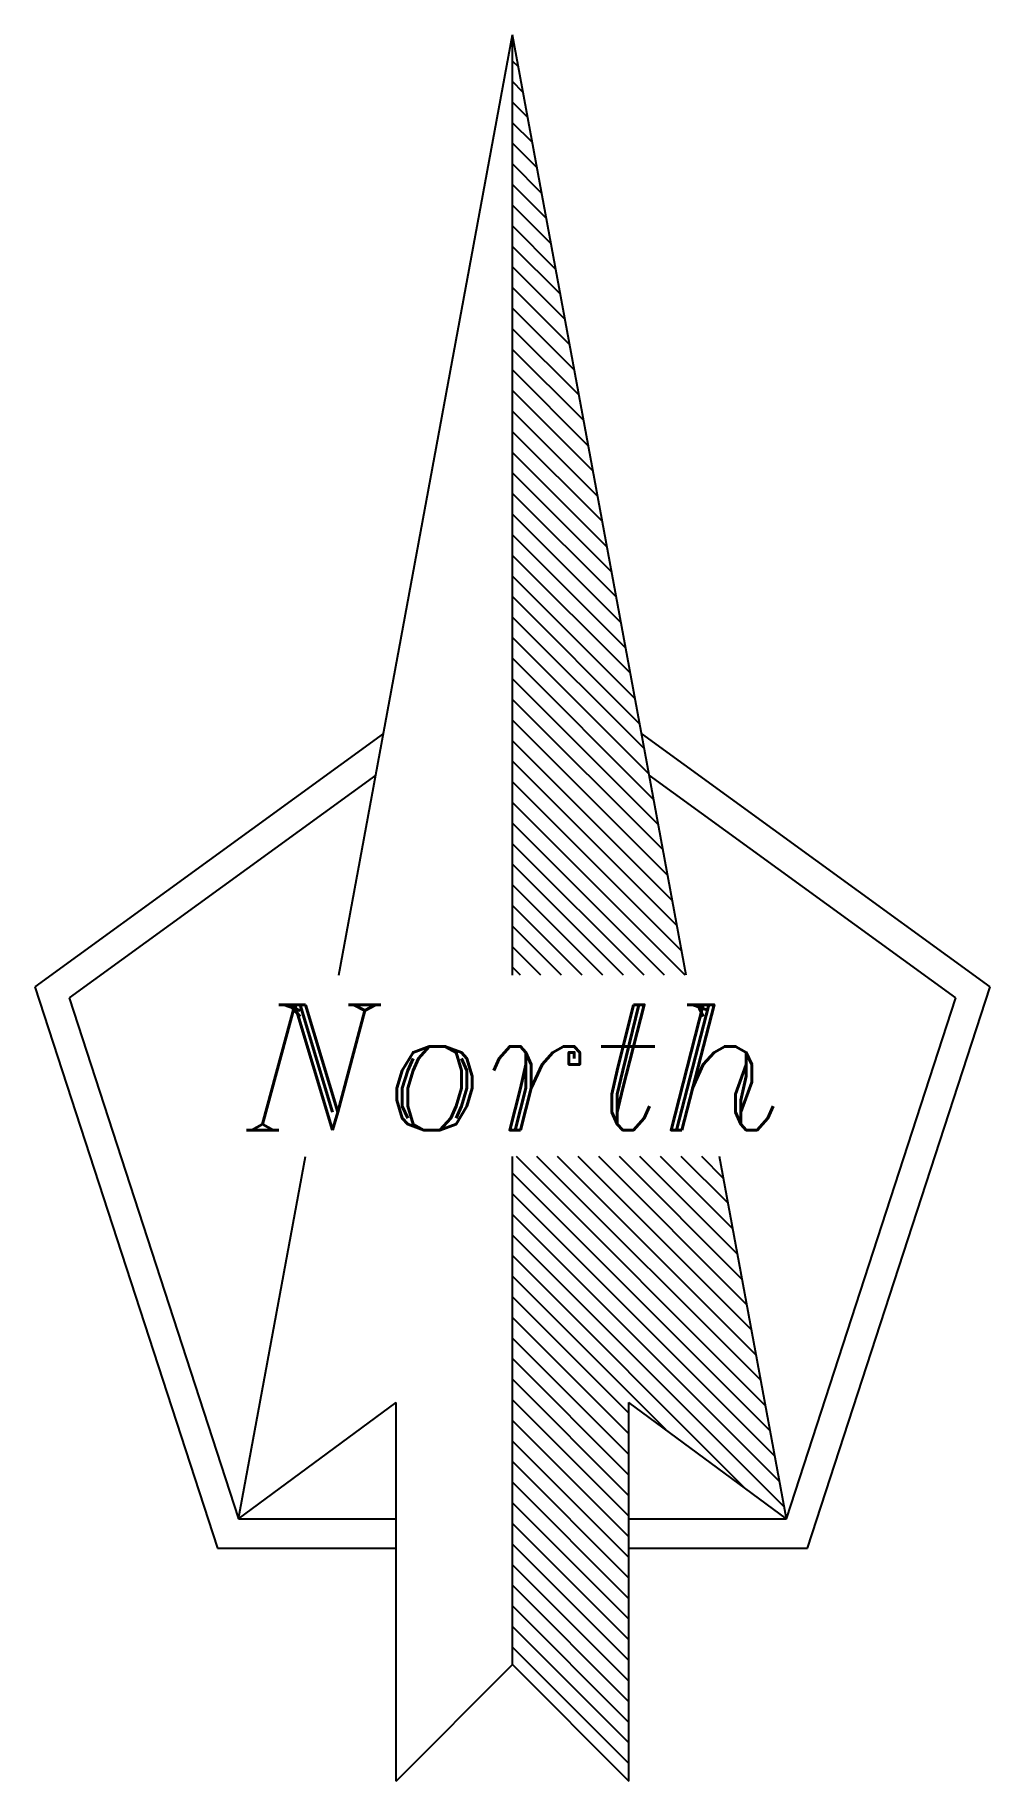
# Model space of a CAD drawing. Header units: millimetres. Extents: x -0.27 to 0.27, y -0.07 to 0.93.
import ezdxf
from ezdxf.enums import TextEntityAlignment as Align

# ---------------------------------------------------------------- set-up
doc = ezdxf.new("R2010")
doc.units = ezdxf.units.MM
doc.layers.add('Ceco.NEt 25', color=7, linetype='Continuous')
doc.styles.add('SYM', font='ITALICT')

msp = doc.modelspace()

# ---------------------------------------------------------------- linework, layer by layer
at = {"layer": 'Ceco.NEt 25'}
for p, q in [((-0.0994, 0.3948), (0, 0.9333)), ((0.0994, 0.3948), (0, 0.9333)), ((0, 0.3948), (0, 0.9333)), ((0.0034, 0.915), (0, 0.9183)), ((0.006, 0.9005), (0, 0.9066)), ((0.0087, 0.886), (0, 0.8948)), ((0.0114, 0.8716), (0, 0.883)), ((0.0141, 0.8571), (0, 0.8712)), ((0.0167, 0.8426), (0, 0.8594)), ((0.0194, 0.8282), (0, 0.8476)), ((0.0221, 0.8137), (0, 0.8358)), ((0.0247, 0.7992), (0, 0.824)), ((0.0274, 0.7848), (0, 0.8122)), ((0.0301, 0.7703), (0, 0.8004)), ((0.0328, 0.7558), (0, 0.7886)), ((0.0354, 0.7414), (0, 0.7768)), ((0.0381, 0.7269), (0, 0.765)), ((0.0408, 0.7124), (0, 0.7532)), ((0.0434, 0.698), (0, 0.7414)), ((0.0461, 0.6835), (0, 0.7296)), ((0.0488, 0.669), (0, 0.7178)), ((0.0515, 0.6546), (0, 0.706)), ((0.0541, 0.6401), (0, 0.6942)), ((0.0568, 0.6256), (0, 0.6824)), ((0.0595, 0.6112), (0, 0.6706)), ((0.0621, 0.5967), (0, 0.6588)), ((0.0648, 0.5822), (0, 0.647)), ((0.0675, 0.5678), (0, 0.6352)), ((0.0701, 0.5533), (0, 0.6234)), ((0.0728, 0.5388), (0, 0.6117)), ((0.0755, 0.5244), (0, 0.5999)), ((0.0782, 0.5099), (0, 0.5881)), ((0.0808, 0.4954), (0, 0.5763)), ((0.0835, 0.481), (0, 0.5645)), ((0.0862, 0.4665), (0, 0.5527)), ((0.0888, 0.452), (0, 0.5409)), ((-0.0739, 0.5332), (-0.2735, 0.3882)), ((0.2735, 0.3882), (0.0739, 0.5332)), ((0.0915, 0.4376), (0, 0.5291)), ((0.0942, 0.4231), (0, 0.5173)), ((-0.0782, 0.5094), (-0.2539, 0.3818)), ((0.0969, 0.4086), (0, 0.5055)), ((0.2539, 0.3818), (0.0782, 0.5094)), ((0.0989, 0.3948), (0, 0.4937)), ((0.0871, 0.3948), (0, 0.4819)), ((0.0753, 0.3948), (0, 0.4701)), ((0.0635, 0.3948), (0, 0.4583)), ((0.0517, 0.3948), (0, 0.4465)), ((0.0399, 0.3948), (0, 0.4347)), ((0.0281, 0.3948), (0, 0.4229)), ((0.0163, 0.3948), (0, 0.4111)), ((0.0045, 0.3948), (0, 0.3993)), ((-0.2735, 0.3882), (-0.169, 0.0667)), ((-0.2539, 0.3818), (-0.1569, 0.0834)), ((0.1569, 0.0834), (0.2539, 0.3818)), ((0.169, 0.0667), (0.2735, 0.3882)), ((-0.1569, 0.0834), (-0.1186, 0.2909)), ((0, 0), (0, 0.2909)), ((0.1449, 0.1482), (0.0022, 0.2909)), ((0.1423, 0.1627), (0.014, 0.2909)), ((0.1396, 0.1772), (0.0258, 0.2909)), ((0.1369, 0.1916), (0.0376, 0.2909)), ((0.1342, 0.2061), (0.0494, 0.2909)), ((0.1316, 0.2206), (0.0612, 0.2909)), ((0.1289, 0.235), (0.073, 0.2909)), ((0.1262, 0.2495), (0.0848, 0.2909)), ((0.1236, 0.264), (0.0966, 0.2909)), ((0.1209, 0.2784), (0.1084, 0.2909)), ((0.1569, 0.0834), (0.1186, 0.2909)), ((0.1476, 0.1338), (0, 0.2814)), ((0.1503, 0.1193), (0, 0.2696)), ((0.1529, 0.1048), (0, 0.2578)), ((0.1556, 0.0904), (0, 0.246)), ((0.1333, 0.1009), (0, 0.2342)), ((0.0879, 0.1344), (0, 0.2224)), ((0.0667, 0.1439), (0, 0.2106)), ((0.0667, 0.1321), (0, 0.1988)), ((0.0667, 0.1203), (0, 0.187)), ((0.0667, 0.1085), (0, 0.1752)), ((0.0667, 0.0967), (0, 0.1634)), ((-0.1569, 0.0834), (-0.0667, 0.1501)), ((-0.0667, -0.0667), (-0.0667, 0.1501)), ((0.0667, 0.0849), (0, 0.1516)), ((0.0667, -0.0667), (0.0667, 0.1501)), ((0.1569, 0.0834), (0.0667, 0.1501)), ((0.0667, 0.0731), (0, 0.1398)), ((0.0667, 0.0613), (0, 0.128)), ((0.0667, 0.0495), (0, 0.1162)), ((0.0667, 0.0377), (0, 0.1044)), ((0.0667, 0.0259), (0, 0.0926)), ((-0.1569, 0.0834), (-0.0667, 0.0834)), ((0.0667, 0.0141), (0, 0.0808)), ((0.0667, 0.0834), (0.1569, 0.0834)), ((-0.169, 0.0667), (-0.0667, 0.0667)), ((0.0667, 0.0023), (0, 0.069)), ((0.0667, 0.0667), (0.169, 0.0667)), ((0.0667, -0.0095), (0, 0.0572)), ((0.0667, -0.0213), (0, 0.0454)), ((0.0667, -0.0331), (0, 0.0336)), ((0.0667, -0.0449), (0, 0.0218)), ((0.0667, -0.0567), (0, 0.01)), ((-0.0667, -0.0667), (0, 0)), ((0, 0), (0.0667, -0.0667))]:
    msp.add_line(p, q, dxfattribs=at)
at = {"layer": 'Ceco.NEt 25', "color": 0}
msp.add_line((0.0007, 0.9294), (0, 0.9301), dxfattribs=at)

# ---------------------------------------------------------------- texts
at = {"layer": 'Ceco.NEt 25', "style": 'SYM'}
msp.add_text('North', height=0.07181, dxfattribs=at).set_placement((0, 0.3061), align=Align.CENTER)

doc.saveas('drawing.dxf')
